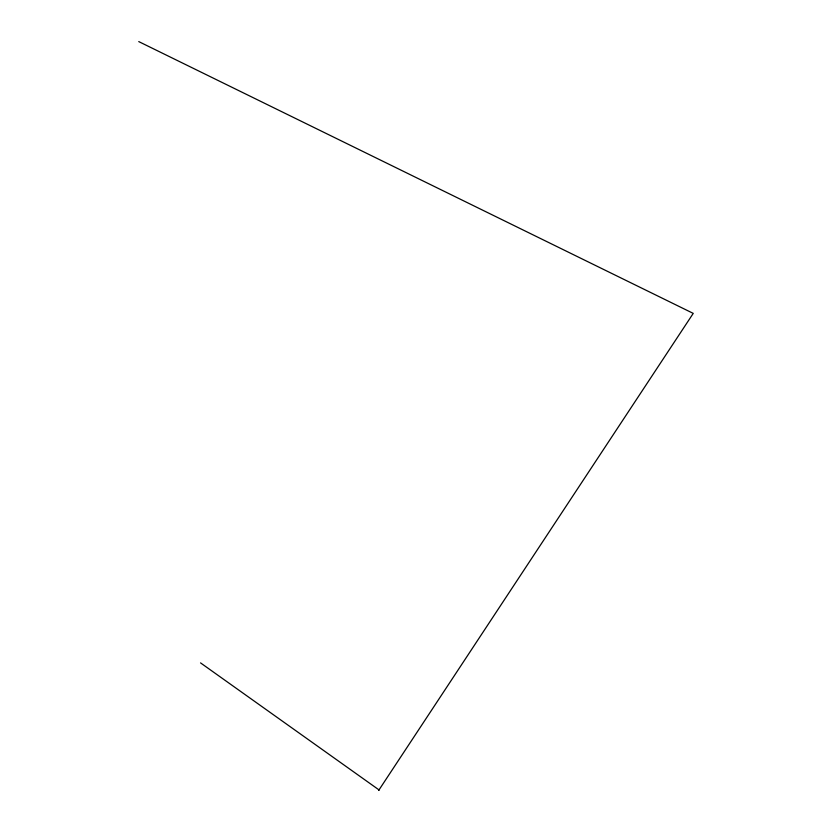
<?xml version="1.0" encoding="UTF-8"?>
<svg xmlns="http://www.w3.org/2000/svg" width="832" height="832" viewBox="0 0 832 832"><rect width="100%" height="100%" fill="white"/><g stroke="black" fill="none" stroke-linecap="round" stroke-linejoin="round"><path stroke-width="1.25" d="M378.685 790.4L693.243 313.383L138.757 41.6M200.554 662.896L379.163 790.015"/></g></svg>
